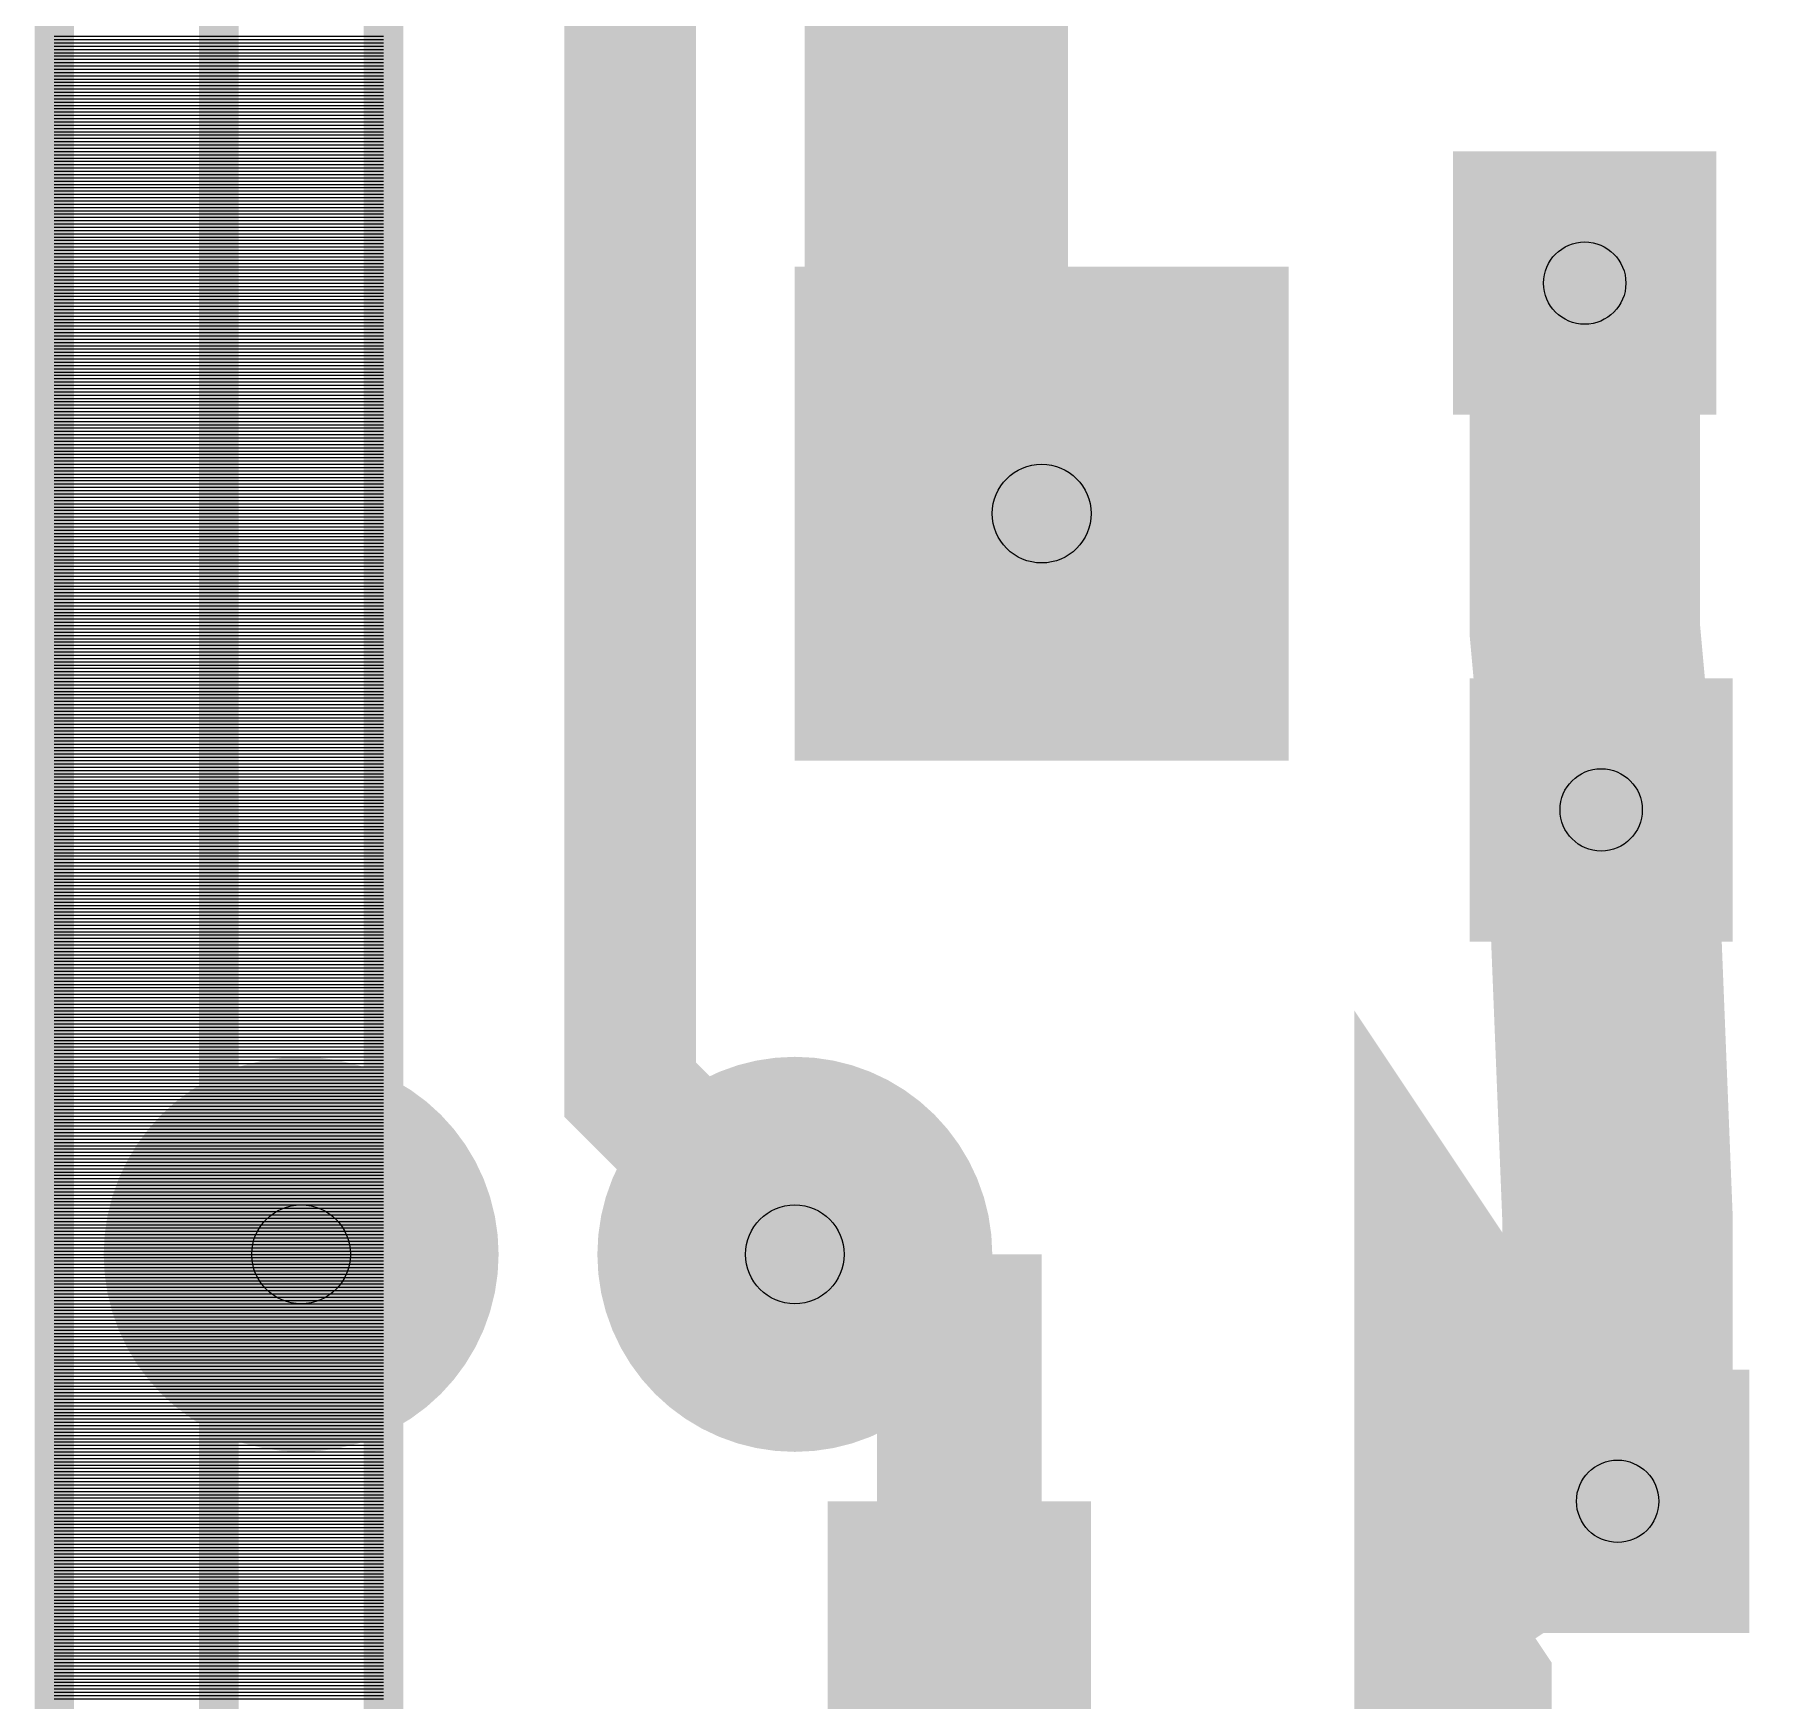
# Model space of a CAD drawing. Extents: x -1.81 to 0.88, y -1.38 to 1.44.
# Drawn here: x -1.806 to -1.281, y 0.522 to 1.027 of the extents above; entities that cross this region are included whole.
import ezdxf

# ---------------------------------------------------------------- set-up
doc = ezdxf.new("R2010")
doc.units = 0
doc.layers.get('0').update_dxf_attribs({"linetype": 'CONTINUOUS'})

# ---------------------------------------------------------------- blocks, each defined once
blk = doc.blocks.new('EPAD')
at = {"const_width": 0.5}
blk.add_lwpolyline([(-0.25, 0, 1), (0.25, 0, 1)], format="xyb", close=True, dxfattribs=at)
blk = doc.blocks.new('RPAD')
blk.add_trace([(-0.5, -0.5), (-0.5, 0.5), (0.5, -0.5), (0.5, 0.5)])

msp = doc.modelspace()

# ---------------------------------------------------------------- linework, layer by layer
for points, const_width in [([(-1.8, -1.217), (-1.8, 1.307), (-1.75, 1.307), (-1.75, -1.217), (-1.8, -1.217)], 0.012), ([(-1.75, -1.167), (-1.75, 1.257), (-1.7, 1.257), (-1.7, -1.167), (-1.75, -1.167)], 0.012), ([(-0.825, 1.107), (-0.825, 1.207), (-1.625, 1.207), (-1.625, 1.007)], 0.04), ([(-1.532, 1.107), (-1.532, 0.914), (-1.5, 0.882)], 0.08), ([(-1.625, 1.007), (-1.625, 0.707), (-1.575, 0.657)], 0.04), ([(-1.335, 0.952), (-1.335, 0.847), (-1.33, 0.792), (-1.325, 0.667), (-1.325, 0.557)], 0.07), ([(-1.532, 0.914), (-1.532, 0.882), (-1.5, 0.882)], 0.05), ([(-1.375, 0.382), (-1.375, 0.582), (-1.375, 0.632), (-1.325, 0.557)], 0.06), ([(-1.575, 0.657), (-1.575, 0.657)], 0.05), ([(-1.575, 0.657), (-1.525, 0.657)], 0.05), ([(-1.525, 0.657), (-1.525, 0.582)], 0.05), ([(-1.575, 0.657), (-1.575, 0.657)], 0.012), ([(-1.525, 0.482), (-1.525, 0.582)], 0.08)]:
    msp.add_lwpolyline(points, dxfattribs=dict(const_width=const_width))
for points in [[(-1.8, 1.027), (-1.75, 1.027)], [(-1.8, 1.026), (-1.75, 1.026)], [(-1.8, 1.025), (-1.75, 1.025)], [(-1.8, 1.024), (-1.75, 1.024)], [(-1.75, 1.027), (-1.7, 1.027)], [(-1.75, 1.026), (-1.7, 1.026)], [(-1.75, 1.025), (-1.7, 1.025)], [(-1.75, 1.024), (-1.7, 1.024)], [(-1.8, 1.023), (-1.75, 1.023)], [(-1.8, 1.022), (-1.75, 1.022)], [(-1.8, 1.021), (-1.75, 1.021)], [(-1.8, 1.02), (-1.75, 1.02)], [(-1.8, 1.019), (-1.75, 1.019)], [(-1.75, 1.023), (-1.7, 1.023)], [(-1.75, 1.022), (-1.7, 1.022)], [(-1.75, 1.021), (-1.7, 1.021)], [(-1.75, 1.02), (-1.7, 1.02)], [(-1.75, 1.019), (-1.7, 1.019)], [(-1.8, 1.018), (-1.75, 1.018)], [(-1.8, 1.017), (-1.75, 1.017)], [(-1.8, 1.016), (-1.75, 1.016)], [(-1.8, 1.015), (-1.75, 1.015)], [(-1.8, 1.014), (-1.75, 1.014)], [(-1.75, 1.018), (-1.7, 1.018)], [(-1.75, 1.017), (-1.7, 1.017)], [(-1.75, 1.016), (-1.7, 1.016)], [(-1.75, 1.015), (-1.7, 1.015)], [(-1.75, 1.014), (-1.7, 1.014)], [(-1.8, 1.013), (-1.75, 1.013)], [(-1.8, 1.012), (-1.75, 1.012)], [(-1.8, 1.011), (-1.75, 1.011)], [(-1.8, 1.01), (-1.75, 1.01)], [(-1.8, 1.009), (-1.75, 1.009)], [(-1.75, 1.013), (-1.7, 1.013)], [(-1.75, 1.012), (-1.7, 1.012)], [(-1.75, 1.011), (-1.7, 1.011)], [(-1.75, 1.01), (-1.7, 1.01)], [(-1.75, 1.009), (-1.7, 1.009)], [(-1.8, 1.008), (-1.75, 1.008)], [(-1.8, 1.007), (-1.75, 1.007)], [(-1.8, 1.006), (-1.75, 1.006)], [(-1.8, 1.005), (-1.75, 1.005)], [(-1.8, 1.004), (-1.75, 1.004)], [(-1.8, 1.003), (-1.75, 1.003)], [(-1.75, 1.008), (-1.7, 1.008)], [(-1.75, 1.007), (-1.7, 1.007)], [(-1.75, 1.006), (-1.7, 1.006)], [(-1.75, 1.005), (-1.7, 1.005)], [(-1.75, 1.004), (-1.7, 1.004)], [(-1.75, 1.003), (-1.7, 1.003)], [(-1.8, 1.002), (-1.75, 1.002)], [(-1.8, 1.001), (-1.75, 1.001)], [(-1.8, 1), (-1.75, 1)], [(-1.8, 0.999), (-1.75, 0.999)], [(-1.8, 0.998), (-1.75, 0.998)], [(-1.75, 1.002), (-1.7, 1.002)], [(-1.75, 1.001), (-1.7, 1.001)], [(-1.75, 1), (-1.7, 1)], [(-1.75, 0.999), (-1.7, 0.999)], [(-1.75, 0.998), (-1.7, 0.998)], [(-1.8, 0.997), (-1.75, 0.997)], [(-1.8, 0.996), (-1.75, 0.996)], [(-1.8, 0.995), (-1.75, 0.995)], [(-1.8, 0.994), (-1.75, 0.994)], [(-1.8, 0.993), (-1.75, 0.993)], [(-1.75, 0.997), (-1.7, 0.997)], [(-1.75, 0.996), (-1.7, 0.996)], [(-1.75, 0.995), (-1.7, 0.995)], [(-1.75, 0.994), (-1.7, 0.994)], [(-1.75, 0.993), (-1.7, 0.993)], [(-1.8, 0.992), (-1.75, 0.992)], [(-1.8, 0.991), (-1.75, 0.991)], [(-1.8, 0.99), (-1.75, 0.99)], [(-1.8, 0.989), (-1.75, 0.989)], [(-1.8, 0.988), (-1.75, 0.988)], [(-1.75, 0.992), (-1.7, 0.992)], [(-1.75, 0.991), (-1.7, 0.991)], [(-1.75, 0.99), (-1.7, 0.99)], [(-1.75, 0.989), (-1.7, 0.989)], [(-1.75, 0.988), (-1.7, 0.988)], [(-1.8, 0.987), (-1.75, 0.987)], [(-1.8, 0.986), (-1.75, 0.986)], [(-1.8, 0.985), (-1.75, 0.985)], [(-1.8, 0.984), (-1.75, 0.984)], [(-1.8, 0.983), (-1.75, 0.983)], [(-1.8, 0.982), (-1.75, 0.982)], [(-1.75, 0.987), (-1.7, 0.987)], [(-1.75, 0.986), (-1.7, 0.986)], [(-1.75, 0.985), (-1.7, 0.985)], [(-1.75, 0.984), (-1.7, 0.984)], [(-1.75, 0.983), (-1.7, 0.983)], [(-1.75, 0.982), (-1.7, 0.982)], [(-1.8, 0.981), (-1.75, 0.981)], [(-1.8, 0.98), (-1.75, 0.98)], [(-1.8, 0.979), (-1.75, 0.979)], [(-1.8, 0.978), (-1.75, 0.978)], [(-1.8, 0.977), (-1.75, 0.977)], [(-1.75, 0.981), (-1.7, 0.981)], [(-1.75, 0.98), (-1.7, 0.98)], [(-1.75, 0.979), (-1.7, 0.979)], [(-1.75, 0.978), (-1.7, 0.978)], [(-1.75, 0.977), (-1.7, 0.977)], [(-1.8, 0.976), (-1.75, 0.976)], [(-1.8, 0.975), (-1.75, 0.975)], [(-1.8, 0.974), (-1.75, 0.974)], [(-1.8, 0.973), (-1.75, 0.973)], [(-1.8, 0.972), (-1.75, 0.972)], [(-1.75, 0.976), (-1.7, 0.976)], [(-1.75, 0.975), (-1.7, 0.975)], [(-1.75, 0.974), (-1.7, 0.974)], [(-1.75, 0.973), (-1.7, 0.973)], [(-1.75, 0.972), (-1.7, 0.972)], [(-1.8, 0.971), (-1.75, 0.971)], [(-1.8, 0.97), (-1.75, 0.97)], [(-1.8, 0.969), (-1.75, 0.969)], [(-1.8, 0.968), (-1.75, 0.968)], [(-1.8, 0.967), (-1.75, 0.967)], [(-1.75, 0.971), (-1.7, 0.971)], [(-1.75, 0.97), (-1.7, 0.97)], [(-1.75, 0.969), (-1.7, 0.969)], [(-1.75, 0.968), (-1.7, 0.968)], [(-1.75, 0.967), (-1.7, 0.967)], [(-1.8, 0.966), (-1.75, 0.966)], [(-1.8, 0.965), (-1.75, 0.965)], [(-1.8, 0.964), (-1.75, 0.964)], [(-1.8, 0.963), (-1.75, 0.963)], [(-1.8, 0.962), (-1.75, 0.962)], [(-1.8, 0.961), (-1.75, 0.961)], [(-1.75, 0.966), (-1.7, 0.966)], [(-1.75, 0.965), (-1.7, 0.965)], [(-1.75, 0.964), (-1.7, 0.964)], [(-1.75, 0.963), (-1.7, 0.963)], [(-1.75, 0.962), (-1.7, 0.962)], [(-1.75, 0.961), (-1.7, 0.961)], [(-1.8, 0.96), (-1.75, 0.96)], [(-1.8, 0.959), (-1.75, 0.959)], [(-1.8, 0.958), (-1.75, 0.958)], [(-1.8, 0.957), (-1.75, 0.957)], [(-1.8, 0.956), (-1.75, 0.956)], [(-1.75, 0.96), (-1.7, 0.96)], [(-1.75, 0.959), (-1.7, 0.959)], [(-1.75, 0.958), (-1.7, 0.958)], [(-1.75, 0.957), (-1.7, 0.957)], [(-1.75, 0.956), (-1.7, 0.956)], [(-1.8, 0.955), (-1.75, 0.955)], [(-1.8, 0.954), (-1.75, 0.954)], [(-1.8, 0.953), (-1.75, 0.953)], [(-1.8, 0.952), (-1.75, 0.952)], [(-1.8, 0.951), (-1.75, 0.951)], [(-1.75, 0.955), (-1.7, 0.955)], [(-1.75, 0.954), (-1.7, 0.954)], [(-1.75, 0.953), (-1.7, 0.953)], [(-1.75, 0.952), (-1.7, 0.952)], [(-1.75, 0.951), (-1.7, 0.951)], [(-1.8, 0.95), (-1.75, 0.95)], [(-1.8, 0.949), (-1.75, 0.949)], [(-1.8, 0.948), (-1.75, 0.948)], [(-1.8, 0.947), (-1.75, 0.947)], [(-1.8, 0.946), (-1.75, 0.946)], [(-1.75, 0.95), (-1.7, 0.95)], [(-1.75, 0.949), (-1.7, 0.949)], [(-1.75, 0.948), (-1.7, 0.948)], [(-1.75, 0.947), (-1.7, 0.947)], [(-1.75, 0.946), (-1.7, 0.946)], [(-1.8, 0.945), (-1.75, 0.945)], [(-1.8, 0.944), (-1.75, 0.944)], [(-1.8, 0.943), (-1.75, 0.943)], [(-1.8, 0.942), (-1.75, 0.942)], [(-1.8, 0.941), (-1.75, 0.941)], [(-1.8, 0.94), (-1.75, 0.94)], [(-1.75, 0.945), (-1.7, 0.945)], [(-1.75, 0.944), (-1.7, 0.944)], [(-1.75, 0.943), (-1.7, 0.943)], [(-1.75, 0.942), (-1.7, 0.942)], [(-1.75, 0.941), (-1.7, 0.941)], [(-1.75, 0.94), (-1.7, 0.94)], [(-1.8, 0.939), (-1.75, 0.939)], [(-1.8, 0.938), (-1.75, 0.938)], [(-1.8, 0.937), (-1.75, 0.937)], [(-1.8, 0.936), (-1.75, 0.936)], [(-1.8, 0.935), (-1.75, 0.935)], [(-1.75, 0.939), (-1.7, 0.939)], [(-1.75, 0.938), (-1.7, 0.938)], [(-1.75, 0.937), (-1.7, 0.937)], [(-1.75, 0.936), (-1.7, 0.936)], [(-1.75, 0.935), (-1.7, 0.935)], [(-1.8, 0.934), (-1.75, 0.934)], [(-1.8, 0.933), (-1.75, 0.933)], [(-1.8, 0.932), (-1.75, 0.932)], [(-1.8, 0.931), (-1.75, 0.931)], [(-1.8, 0.93), (-1.75, 0.93)], [(-1.75, 0.934), (-1.7, 0.934)], [(-1.75, 0.933), (-1.7, 0.933)], [(-1.75, 0.932), (-1.7, 0.932)], [(-1.75, 0.931), (-1.7, 0.931)], [(-1.75, 0.93), (-1.7, 0.93)], [(-1.8, 0.929), (-1.75, 0.929)], [(-1.8, 0.928), (-1.75, 0.928)], [(-1.8, 0.927), (-1.75, 0.927)], [(-1.8, 0.926), (-1.75, 0.926)], [(-1.8, 0.925), (-1.75, 0.925)], [(-1.75, 0.929), (-1.7, 0.929)], [(-1.75, 0.928), (-1.7, 0.928)], [(-1.75, 0.927), (-1.7, 0.927)], [(-1.75, 0.926), (-1.7, 0.926)], [(-1.75, 0.925), (-1.7, 0.925)], [(-1.8, 0.924), (-1.75, 0.924)], [(-1.8, 0.923), (-1.75, 0.923)], [(-1.8, 0.922), (-1.75, 0.922)], [(-1.8, 0.921), (-1.75, 0.921)], [(-1.8, 0.92), (-1.75, 0.92)], [(-1.8, 0.919), (-1.75, 0.919)], [(-1.75, 0.924), (-1.7, 0.924)], [(-1.75, 0.923), (-1.7, 0.923)], [(-1.75, 0.922), (-1.7, 0.922)], [(-1.75, 0.921), (-1.7, 0.921)], [(-1.75, 0.92), (-1.7, 0.92)], [(-1.75, 0.919), (-1.7, 0.919)], [(-1.8, 0.918), (-1.75, 0.918)], [(-1.8, 0.917), (-1.75, 0.917)], [(-1.8, 0.916), (-1.75, 0.916)], [(-1.8, 0.915), (-1.75, 0.915)], [(-1.8, 0.914), (-1.75, 0.914)], [(-1.75, 0.918), (-1.7, 0.918)], [(-1.75, 0.917), (-1.7, 0.917)], [(-1.75, 0.916), (-1.7, 0.916)], [(-1.75, 0.915), (-1.7, 0.915)], [(-1.75, 0.914), (-1.7, 0.914)], [(-1.8, 0.913), (-1.75, 0.913)], [(-1.8, 0.912), (-1.75, 0.912)], [(-1.8, 0.911), (-1.75, 0.911)], [(-1.8, 0.91), (-1.75, 0.91)], [(-1.8, 0.909), (-1.75, 0.909)], [(-1.75, 0.913), (-1.7, 0.913)], [(-1.75, 0.912), (-1.7, 0.912)], [(-1.75, 0.911), (-1.7, 0.911)], [(-1.75, 0.91), (-1.7, 0.91)], [(-1.75, 0.909), (-1.7, 0.909)], [(-1.8, 0.908), (-1.75, 0.908)], [(-1.8, 0.907), (-1.75, 0.907)], [(-1.8, 0.906), (-1.75, 0.906)], [(-1.8, 0.905), (-1.75, 0.905)], [(-1.8, 0.904), (-1.75, 0.904)], [(-1.75, 0.908), (-1.7, 0.908)], [(-1.75, 0.907), (-1.7, 0.907)], [(-1.75, 0.906), (-1.7, 0.906)], [(-1.75, 0.905), (-1.7, 0.905)], [(-1.75, 0.904), (-1.7, 0.904)], [(-1.8, 0.903), (-1.75, 0.903)], [(-1.8, 0.902), (-1.75, 0.902)], [(-1.8, 0.901), (-1.75, 0.901)], [(-1.8, 0.9), (-1.75, 0.9)], [(-1.8, 0.899), (-1.75, 0.899)], [(-1.8, 0.898), (-1.75, 0.898)], [(-1.75, 0.903), (-1.7, 0.903)], [(-1.75, 0.902), (-1.7, 0.902)], [(-1.75, 0.901), (-1.7, 0.901)], [(-1.75, 0.9), (-1.7, 0.9)], [(-1.75, 0.899), (-1.7, 0.899)], [(-1.75, 0.898), (-1.7, 0.898)], [(-1.8, 0.897), (-1.75, 0.897)], [(-1.8, 0.896), (-1.75, 0.896)], [(-1.8, 0.895), (-1.75, 0.895)], [(-1.8, 0.894), (-1.75, 0.894)], [(-1.8, 0.893), (-1.75, 0.893)], [(-1.75, 0.897), (-1.7, 0.897)], [(-1.75, 0.896), (-1.7, 0.896)], [(-1.75, 0.895), (-1.7, 0.895)], [(-1.75, 0.894), (-1.7, 0.894)], [(-1.75, 0.893), (-1.7, 0.893)], [(-1.8, 0.892), (-1.75, 0.892)], [(-1.8, 0.891), (-1.75, 0.891)], [(-1.8, 0.89), (-1.75, 0.89)], [(-1.8, 0.889), (-1.75, 0.889)], [(-1.8, 0.888), (-1.75, 0.888)], [(-1.75, 0.892), (-1.7, 0.892)], [(-1.75, 0.891), (-1.7, 0.891)], [(-1.75, 0.89), (-1.7, 0.89)], [(-1.75, 0.889), (-1.7, 0.889)], [(-1.75, 0.888), (-1.7, 0.888)], [(-1.8, 0.887), (-1.75, 0.887)], [(-1.8, 0.886), (-1.75, 0.886)], [(-1.8, 0.885), (-1.75, 0.885)], [(-1.8, 0.884), (-1.75, 0.884)], [(-1.8, 0.883), (-1.75, 0.883)], [(-1.75, 0.887), (-1.7, 0.887)], [(-1.75, 0.886), (-1.7, 0.886)], [(-1.75, 0.885), (-1.7, 0.885)], [(-1.75, 0.884), (-1.7, 0.884)], [(-1.75, 0.883), (-1.7, 0.883)], [(-1.8, 0.882), (-1.75, 0.882)], [(-1.8, 0.881), (-1.75, 0.881)], [(-1.8, 0.88), (-1.75, 0.88)], [(-1.8, 0.879), (-1.75, 0.879)], [(-1.8, 0.878), (-1.75, 0.878)], [(-1.8, 0.877), (-1.75, 0.877)], [(-1.75, 0.882), (-1.7, 0.882)], [(-1.75, 0.881), (-1.7, 0.881)], [(-1.75, 0.88), (-1.7, 0.88)], [(-1.75, 0.879), (-1.7, 0.879)], [(-1.75, 0.878), (-1.7, 0.878)], [(-1.75, 0.877), (-1.7, 0.877)], [(-1.8, 0.876), (-1.75, 0.876)], [(-1.8, 0.875), (-1.75, 0.875)], [(-1.8, 0.874), (-1.75, 0.874)], [(-1.8, 0.873), (-1.75, 0.873)], [(-1.8, 0.872), (-1.75, 0.872)], [(-1.75, 0.876), (-1.7, 0.876)], [(-1.75, 0.875), (-1.7, 0.875)], [(-1.75, 0.874), (-1.7, 0.874)], [(-1.75, 0.873), (-1.7, 0.873)], [(-1.75, 0.872), (-1.7, 0.872)], [(-1.8, 0.871), (-1.75, 0.871)], [(-1.8, 0.87), (-1.75, 0.87)], [(-1.8, 0.869), (-1.75, 0.869)], [(-1.8, 0.868), (-1.75, 0.868)], [(-1.8, 0.867), (-1.75, 0.867)], [(-1.75, 0.871), (-1.7, 0.871)], [(-1.75, 0.87), (-1.7, 0.87)], [(-1.75, 0.869), (-1.7, 0.869)], [(-1.75, 0.868), (-1.7, 0.868)], [(-1.75, 0.867), (-1.7, 0.867)], [(-1.8, 0.866), (-1.75, 0.866)], [(-1.8, 0.865), (-1.75, 0.865)], [(-1.8, 0.864), (-1.75, 0.864)], [(-1.8, 0.863), (-1.75, 0.863)], [(-1.8, 0.862), (-1.75, 0.862)], [(-1.75, 0.866), (-1.7, 0.866)], [(-1.75, 0.865), (-1.7, 0.865)], [(-1.75, 0.864), (-1.7, 0.864)], [(-1.75, 0.863), (-1.7, 0.863)], [(-1.75, 0.862), (-1.7, 0.862)], [(-1.8, 0.861), (-1.75, 0.861)], [(-1.8, 0.86), (-1.75, 0.86)], [(-1.8, 0.859), (-1.75, 0.859)], [(-1.8, 0.858), (-1.75, 0.858)], [(-1.8, 0.857), (-1.75, 0.857)], [(-1.8, 0.856), (-1.75, 0.856)], [(-1.75, 0.861), (-1.7, 0.861)], [(-1.75, 0.86), (-1.7, 0.86)], [(-1.75, 0.859), (-1.7, 0.859)], [(-1.75, 0.858), (-1.7, 0.858)], [(-1.75, 0.857), (-1.7, 0.857)], [(-1.75, 0.856), (-1.7, 0.856)], [(-1.8, 0.855), (-1.75, 0.855)], [(-1.8, 0.854), (-1.75, 0.854)], [(-1.8, 0.853), (-1.75, 0.853)], [(-1.8, 0.852), (-1.75, 0.852)], [(-1.8, 0.851), (-1.75, 0.851)], [(-1.75, 0.855), (-1.7, 0.855)], [(-1.75, 0.854), (-1.7, 0.854)], [(-1.75, 0.853), (-1.7, 0.853)], [(-1.75, 0.852), (-1.7, 0.852)], [(-1.75, 0.851), (-1.7, 0.851)], [(-1.8, 0.85), (-1.75, 0.85)], [(-1.8, 0.849), (-1.75, 0.849)], [(-1.8, 0.848), (-1.75, 0.848)], [(-1.8, 0.847), (-1.75, 0.847)], [(-1.8, 0.846), (-1.75, 0.846)], [(-1.75, 0.85), (-1.7, 0.85)], [(-1.75, 0.849), (-1.7, 0.849)], [(-1.75, 0.848), (-1.7, 0.848)], [(-1.75, 0.847), (-1.7, 0.847)], [(-1.75, 0.846), (-1.7, 0.846)], [(-1.8, 0.845), (-1.75, 0.845)], [(-1.8, 0.844), (-1.75, 0.844)], [(-1.8, 0.843), (-1.75, 0.843)], [(-1.8, 0.842), (-1.75, 0.842)], [(-1.8, 0.841), (-1.75, 0.841)], [(-1.75, 0.845), (-1.7, 0.845)], [(-1.75, 0.844), (-1.7, 0.844)], [(-1.75, 0.843), (-1.7, 0.843)], [(-1.75, 0.842), (-1.7, 0.842)], [(-1.75, 0.841), (-1.7, 0.841)], [(-1.8, 0.84), (-1.75, 0.84)], [(-1.8, 0.839), (-1.75, 0.839)], [(-1.8, 0.838), (-1.75, 0.838)], [(-1.8, 0.837), (-1.75, 0.837)], [(-1.8, 0.836), (-1.75, 0.836)], [(-1.8, 0.835), (-1.75, 0.835)], [(-1.75, 0.84), (-1.7, 0.84)], [(-1.75, 0.839), (-1.7, 0.839)], [(-1.75, 0.838), (-1.7, 0.838)], [(-1.75, 0.837), (-1.7, 0.837)], [(-1.75, 0.836), (-1.7, 0.836)], [(-1.75, 0.835), (-1.7, 0.835)], [(-1.8, 0.834), (-1.75, 0.834)], [(-1.8, 0.833), (-1.75, 0.833)], [(-1.8, 0.832), (-1.75, 0.832)], [(-1.8, 0.831), (-1.75, 0.831)], [(-1.8, 0.83), (-1.75, 0.83)], [(-1.75, 0.834), (-1.7, 0.834)], [(-1.75, 0.833), (-1.7, 0.833)], [(-1.75, 0.832), (-1.7, 0.832)], [(-1.75, 0.831), (-1.7, 0.831)], [(-1.75, 0.83), (-1.7, 0.83)], [(-1.8, 0.829), (-1.75, 0.829)], [(-1.8, 0.828), (-1.75, 0.828)], [(-1.8, 0.827), (-1.75, 0.827)], [(-1.8, 0.826), (-1.75, 0.826)], [(-1.8, 0.825), (-1.75, 0.825)], [(-1.75, 0.829), (-1.7, 0.829)], [(-1.75, 0.828), (-1.7, 0.828)], [(-1.75, 0.827), (-1.7, 0.827)], [(-1.75, 0.826), (-1.7, 0.826)], [(-1.75, 0.825), (-1.7, 0.825)], [(-1.8, 0.824), (-1.75, 0.824)], [(-1.8, 0.823), (-1.75, 0.823)], [(-1.8, 0.822), (-1.75, 0.822)], [(-1.8, 0.821), (-1.75, 0.821)], [(-1.8, 0.82), (-1.75, 0.82)], [(-1.75, 0.824), (-1.7, 0.824)], [(-1.75, 0.823), (-1.7, 0.823)], [(-1.75, 0.822), (-1.7, 0.822)], [(-1.75, 0.821), (-1.7, 0.821)], [(-1.75, 0.82), (-1.7, 0.82)], [(-1.8, 0.819), (-1.75, 0.819)], [(-1.8, 0.818), (-1.75, 0.818)], [(-1.8, 0.817), (-1.75, 0.817)], [(-1.8, 0.816), (-1.75, 0.816)], [(-1.8, 0.815), (-1.75, 0.815)], [(-1.8, 0.814), (-1.75, 0.814)], [(-1.75, 0.819), (-1.7, 0.819)], [(-1.75, 0.818), (-1.7, 0.818)], [(-1.75, 0.817), (-1.7, 0.817)], [(-1.75, 0.816), (-1.7, 0.816)], [(-1.75, 0.815), (-1.7, 0.815)], [(-1.75, 0.814), (-1.7, 0.814)], [(-1.8, 0.813), (-1.75, 0.813)], [(-1.8, 0.812), (-1.75, 0.812)], [(-1.8, 0.811), (-1.75, 0.811)], [(-1.8, 0.81), (-1.75, 0.81)], [(-1.8, 0.809), (-1.75, 0.809)], [(-1.75, 0.813), (-1.7, 0.813)], [(-1.75, 0.812), (-1.7, 0.812)], [(-1.75, 0.811), (-1.7, 0.811)], [(-1.75, 0.81), (-1.7, 0.81)], [(-1.75, 0.809), (-1.7, 0.809)], [(-1.8, 0.808), (-1.75, 0.808)], [(-1.8, 0.807), (-1.75, 0.807)], [(-1.8, 0.806), (-1.75, 0.806)], [(-1.8, 0.805), (-1.75, 0.805)], [(-1.8, 0.804), (-1.75, 0.804)], [(-1.75, 0.808), (-1.7, 0.808)], [(-1.75, 0.807), (-1.7, 0.807)], [(-1.75, 0.806), (-1.7, 0.806)], [(-1.75, 0.805), (-1.7, 0.805)], [(-1.75, 0.804), (-1.7, 0.804)], [(-1.8, 0.803), (-1.75, 0.803)], [(-1.8, 0.802), (-1.75, 0.802)], [(-1.8, 0.801), (-1.75, 0.801)], [(-1.8, 0.8), (-1.75, 0.8)], [(-1.8, 0.799), (-1.75, 0.799)], [(-1.75, 0.803), (-1.7, 0.803)], [(-1.75, 0.802), (-1.7, 0.802)], [(-1.75, 0.801), (-1.7, 0.801)], [(-1.75, 0.8), (-1.7, 0.8)], [(-1.75, 0.799), (-1.7, 0.799)], [(-1.8, 0.798), (-1.75, 0.798)], [(-1.8, 0.797), (-1.75, 0.797)], [(-1.8, 0.796), (-1.75, 0.796)], [(-1.8, 0.795), (-1.75, 0.795)], [(-1.8, 0.794), (-1.75, 0.794)], [(-1.8, 0.793), (-1.75, 0.793)], [(-1.75, 0.798), (-1.7, 0.798)], [(-1.75, 0.797), (-1.7, 0.797)], [(-1.75, 0.796), (-1.7, 0.796)], [(-1.75, 0.795), (-1.7, 0.795)], [(-1.75, 0.794), (-1.7, 0.794)], [(-1.75, 0.793), (-1.7, 0.793)], [(-1.8, 0.792), (-1.75, 0.792)], [(-1.8, 0.791), (-1.75, 0.791)], [(-1.8, 0.79), (-1.75, 0.79)], [(-1.8, 0.789), (-1.75, 0.789)], [(-1.8, 0.788), (-1.75, 0.788)], [(-1.75, 0.792), (-1.7, 0.792)], [(-1.75, 0.791), (-1.7, 0.791)], [(-1.75, 0.79), (-1.7, 0.79)], [(-1.75, 0.789), (-1.7, 0.789)], [(-1.75, 0.788), (-1.7, 0.788)], [(-1.8, 0.787), (-1.75, 0.787)], [(-1.8, 0.786), (-1.75, 0.786)], [(-1.8, 0.785), (-1.75, 0.785)], [(-1.8, 0.784), (-1.75, 0.784)], [(-1.8, 0.783), (-1.75, 0.783)], [(-1.75, 0.787), (-1.7, 0.787)], [(-1.75, 0.786), (-1.7, 0.786)], [(-1.75, 0.785), (-1.7, 0.785)], [(-1.75, 0.784), (-1.7, 0.784)], [(-1.75, 0.783), (-1.7, 0.783)], [(-1.8, 0.782), (-1.75, 0.782)], [(-1.8, 0.781), (-1.75, 0.781)], [(-1.8, 0.78), (-1.75, 0.78)], [(-1.8, 0.779), (-1.75, 0.779)], [(-1.8, 0.778), (-1.75, 0.778)], [(-1.75, 0.782), (-1.7, 0.782)], [(-1.75, 0.781), (-1.7, 0.781)], [(-1.75, 0.78), (-1.7, 0.78)], [(-1.75, 0.779), (-1.7, 0.779)], [(-1.75, 0.778), (-1.7, 0.778)], [(-1.8, 0.777), (-1.75, 0.777)], [(-1.8, 0.776), (-1.75, 0.776)], [(-1.8, 0.775), (-1.75, 0.775)], [(-1.8, 0.774), (-1.75, 0.774)], [(-1.8, 0.773), (-1.75, 0.773)], [(-1.8, 0.772), (-1.75, 0.772)], [(-1.75, 0.777), (-1.7, 0.777)], [(-1.75, 0.776), (-1.7, 0.776)], [(-1.75, 0.775), (-1.7, 0.775)], [(-1.75, 0.774), (-1.7, 0.774)], [(-1.75, 0.773), (-1.7, 0.773)], [(-1.75, 0.772), (-1.7, 0.772)], [(-1.8, 0.771), (-1.75, 0.771)], [(-1.8, 0.77), (-1.75, 0.77)], [(-1.8, 0.769), (-1.75, 0.769)], [(-1.8, 0.768), (-1.75, 0.768)], [(-1.8, 0.767), (-1.75, 0.767)], [(-1.75, 0.771), (-1.7, 0.771)], [(-1.75, 0.77), (-1.7, 0.77)], [(-1.75, 0.769), (-1.7, 0.769)], [(-1.75, 0.768), (-1.7, 0.768)], [(-1.75, 0.767), (-1.7, 0.767)], [(-1.8, 0.766), (-1.75, 0.766)], [(-1.8, 0.765), (-1.75, 0.765)], [(-1.8, 0.764), (-1.75, 0.764)], [(-1.8, 0.763), (-1.75, 0.763)], [(-1.8, 0.762), (-1.75, 0.762)], [(-1.75, 0.766), (-1.7, 0.766)], [(-1.75, 0.765), (-1.7, 0.765)], [(-1.75, 0.764), (-1.7, 0.764)], [(-1.75, 0.763), (-1.7, 0.763)], [(-1.75, 0.762), (-1.7, 0.762)], [(-1.8, 0.761), (-1.75, 0.761)], [(-1.8, 0.76), (-1.75, 0.76)], [(-1.8, 0.759), (-1.75, 0.759)], [(-1.8, 0.758), (-1.75, 0.758)], [(-1.8, 0.757), (-1.75, 0.757)], [(-1.75, 0.761), (-1.7, 0.761)], [(-1.75, 0.76), (-1.7, 0.76)], [(-1.75, 0.759), (-1.7, 0.759)], [(-1.75, 0.758), (-1.7, 0.758)], [(-1.75, 0.757), (-1.7, 0.757)], [(-1.8, 0.756), (-1.75, 0.756)], [(-1.8, 0.755), (-1.75, 0.755)], [(-1.8, 0.754), (-1.75, 0.754)], [(-1.8, 0.753), (-1.75, 0.753)], [(-1.8, 0.752), (-1.75, 0.752)], [(-1.8, 0.751), (-1.75, 0.751)], [(-1.75, 0.756), (-1.7, 0.756)], [(-1.75, 0.755), (-1.7, 0.755)], [(-1.75, 0.754), (-1.7, 0.754)], [(-1.75, 0.753), (-1.7, 0.753)], [(-1.75, 0.752), (-1.7, 0.752)], [(-1.75, 0.751), (-1.7, 0.751)], [(-1.8, 0.75), (-1.75, 0.75)], [(-1.8, 0.749), (-1.75, 0.749)], [(-1.8, 0.748), (-1.75, 0.748)], [(-1.8, 0.747), (-1.75, 0.747)], [(-1.8, 0.746), (-1.75, 0.746)], [(-1.75, 0.75), (-1.7, 0.75)], [(-1.75, 0.749), (-1.7, 0.749)], [(-1.75, 0.748), (-1.7, 0.748)], [(-1.75, 0.747), (-1.7, 0.747)], [(-1.75, 0.746), (-1.7, 0.746)], [(-1.8, 0.745), (-1.75, 0.745)], [(-1.8, 0.744), (-1.75, 0.744)], [(-1.8, 0.743), (-1.75, 0.743)], [(-1.8, 0.742), (-1.75, 0.742)], [(-1.8, 0.741), (-1.75, 0.741)], [(-1.75, 0.745), (-1.7, 0.745)], [(-1.75, 0.744), (-1.7, 0.744)], [(-1.75, 0.743), (-1.7, 0.743)], [(-1.75, 0.742), (-1.7, 0.742)], [(-1.75, 0.741), (-1.7, 0.741)], [(-1.8, 0.74), (-1.75, 0.74)], [(-1.8, 0.739), (-1.75, 0.739)], [(-1.8, 0.738), (-1.75, 0.738)], [(-1.8, 0.737), (-1.75, 0.737)], [(-1.8, 0.736), (-1.75, 0.736)], [(-1.75, 0.74), (-1.7, 0.74)], [(-1.75, 0.739), (-1.7, 0.739)], [(-1.75, 0.738), (-1.7, 0.738)], [(-1.75, 0.737), (-1.7, 0.737)], [(-1.75, 0.736), (-1.7, 0.736)], [(-1.8, 0.735), (-1.75, 0.735)], [(-1.8, 0.734), (-1.75, 0.734)], [(-1.8, 0.733), (-1.75, 0.733)], [(-1.8, 0.732), (-1.75, 0.732)], [(-1.8, 0.731), (-1.75, 0.731)], [(-1.8, 0.73), (-1.75, 0.73)], [(-1.75, 0.735), (-1.7, 0.735)], [(-1.75, 0.734), (-1.7, 0.734)], [(-1.75, 0.733), (-1.7, 0.733)], [(-1.75, 0.732), (-1.7, 0.732)], [(-1.75, 0.731), (-1.7, 0.731)], [(-1.75, 0.73), (-1.7, 0.73)], [(-1.8, 0.729), (-1.75, 0.729)], [(-1.8, 0.728), (-1.75, 0.728)], [(-1.8, 0.727), (-1.75, 0.727)], [(-1.8, 0.726), (-1.75, 0.726)], [(-1.8, 0.725), (-1.75, 0.725)], [(-1.75, 0.729), (-1.7, 0.729)], [(-1.75, 0.728), (-1.7, 0.728)], [(-1.75, 0.727), (-1.7, 0.727)], [(-1.75, 0.726), (-1.7, 0.726)], [(-1.75, 0.725), (-1.7, 0.725)], [(-1.8, 0.724), (-1.75, 0.724)], [(-1.8, 0.723), (-1.75, 0.723)], [(-1.8, 0.722), (-1.75, 0.722)], [(-1.8, 0.721), (-1.75, 0.721)], [(-1.8, 0.72), (-1.75, 0.72)], [(-1.75, 0.724), (-1.7, 0.724)], [(-1.75, 0.723), (-1.7, 0.723)], [(-1.75, 0.722), (-1.7, 0.722)], [(-1.75, 0.721), (-1.7, 0.721)], [(-1.75, 0.72), (-1.7, 0.72)], [(-1.8, 0.719), (-1.75, 0.719)], [(-1.8, 0.718), (-1.75, 0.718)], [(-1.8, 0.717), (-1.75, 0.717)], [(-1.8, 0.716), (-1.75, 0.716)], [(-1.8, 0.715), (-1.75, 0.715)], [(-1.75, 0.719), (-1.7, 0.719)], [(-1.75, 0.718), (-1.7, 0.718)], [(-1.75, 0.717), (-1.7, 0.717)], [(-1.75, 0.716), (-1.7, 0.716)], [(-1.75, 0.715), (-1.7, 0.715)], [(-1.8, 0.714), (-1.75, 0.714)], [(-1.8, 0.713), (-1.75, 0.713)], [(-1.8, 0.712), (-1.75, 0.712)], [(-1.8, 0.711), (-1.75, 0.711)], [(-1.8, 0.71), (-1.75, 0.71)], [(-1.8, 0.709), (-1.75, 0.709)], [(-1.75, 0.714), (-1.7, 0.714)], [(-1.75, 0.713), (-1.7, 0.713)], [(-1.75, 0.712), (-1.7, 0.712)], [(-1.75, 0.711), (-1.7, 0.711)], [(-1.75, 0.71), (-1.7, 0.71)], [(-1.75, 0.709), (-1.7, 0.709)], [(-1.8, 0.708), (-1.75, 0.708)], [(-1.8, 0.707), (-1.75, 0.707)], [(-1.8, 0.706), (-1.75, 0.706)], [(-1.8, 0.705), (-1.75, 0.705)], [(-1.8, 0.704), (-1.75, 0.704)], [(-1.75, 0.708), (-1.7, 0.708)], [(-1.75, 0.707), (-1.7, 0.707)], [(-1.75, 0.706), (-1.7, 0.706)], [(-1.75, 0.705), (-1.7, 0.705)], [(-1.75, 0.704), (-1.7, 0.704)], [(-1.8, 0.703), (-1.75, 0.703)], [(-1.8, 0.702), (-1.75, 0.702)], [(-1.8, 0.701), (-1.75, 0.701)], [(-1.8, 0.7), (-1.75, 0.7)], [(-1.8, 0.699), (-1.75, 0.699)], [(-1.75, 0.703), (-1.7, 0.703)], [(-1.75, 0.702), (-1.7, 0.702)], [(-1.75, 0.701), (-1.7, 0.701)], [(-1.75, 0.7), (-1.7, 0.7)], [(-1.75, 0.699), (-1.7, 0.699)], [(-1.8, 0.698), (-1.75, 0.698)], [(-1.8, 0.697), (-1.75, 0.697)], [(-1.8, 0.696), (-1.75, 0.696)], [(-1.8, 0.695), (-1.75, 0.695)], [(-1.8, 0.694), (-1.75, 0.694)], [(-1.75, 0.698), (-1.7, 0.698)], [(-1.75, 0.697), (-1.7, 0.697)], [(-1.75, 0.696), (-1.7, 0.696)], [(-1.75, 0.695), (-1.7, 0.695)], [(-1.75, 0.694), (-1.7, 0.694)], [(-1.8, 0.693), (-1.75, 0.693)], [(-1.8, 0.692), (-1.75, 0.692)], [(-1.8, 0.691), (-1.75, 0.691)], [(-1.8, 0.69), (-1.75, 0.69)], [(-1.8, 0.689), (-1.75, 0.689)], [(-1.8, 0.688), (-1.75, 0.688)], [(-1.75, 0.693), (-1.7, 0.693)], [(-1.75, 0.692), (-1.7, 0.692)], [(-1.75, 0.691), (-1.7, 0.691)], [(-1.75, 0.69), (-1.7, 0.69)], [(-1.75, 0.689), (-1.7, 0.689)], [(-1.75, 0.688), (-1.7, 0.688)], [(-1.8, 0.687), (-1.75, 0.687)], [(-1.8, 0.686), (-1.75, 0.686)], [(-1.8, 0.685), (-1.75, 0.685)], [(-1.8, 0.684), (-1.75, 0.684)], [(-1.8, 0.683), (-1.75, 0.683)], [(-1.75, 0.687), (-1.7, 0.687)], [(-1.75, 0.686), (-1.7, 0.686)], [(-1.75, 0.685), (-1.7, 0.685)], [(-1.75, 0.684), (-1.7, 0.684)], [(-1.75, 0.683), (-1.7, 0.683)], [(-1.8, 0.682), (-1.75, 0.682)], [(-1.8, 0.681), (-1.75, 0.681)], [(-1.8, 0.68), (-1.75, 0.68)], [(-1.8, 0.679), (-1.75, 0.679)], [(-1.8, 0.678), (-1.75, 0.678)], [(-1.75, 0.682), (-1.7, 0.682)], [(-1.75, 0.681), (-1.7, 0.681)], [(-1.75, 0.68), (-1.7, 0.68)], [(-1.75, 0.679), (-1.7, 0.679)], [(-1.75, 0.678), (-1.7, 0.678)], [(-1.8, 0.677), (-1.75, 0.677)], [(-1.8, 0.676), (-1.75, 0.676)], [(-1.8, 0.675), (-1.75, 0.675)], [(-1.8, 0.674), (-1.75, 0.674)], [(-1.8, 0.673), (-1.75, 0.673)], [(-1.75, 0.677), (-1.7, 0.677)], [(-1.75, 0.676), (-1.7, 0.676)], [(-1.75, 0.675), (-1.7, 0.675)], [(-1.75, 0.674), (-1.7, 0.674)], [(-1.75, 0.673), (-1.7, 0.673)], [(-1.8, 0.672), (-1.75, 0.672)], [(-1.8, 0.671), (-1.75, 0.671)], [(-1.8, 0.67), (-1.75, 0.67)], [(-1.8, 0.669), (-1.75, 0.669)], [(-1.8, 0.668), (-1.75, 0.668)], [(-1.8, 0.667), (-1.75, 0.667)], [(-1.75, 0.672), (-1.7, 0.672)], [(-1.75, 0.671), (-1.7, 0.671)], [(-1.75, 0.67), (-1.7, 0.67)], [(-1.75, 0.669), (-1.7, 0.669)], [(-1.75, 0.668), (-1.7, 0.668)], [(-1.75, 0.667), (-1.7, 0.667)], [(-1.8, 0.666), (-1.75, 0.666)], [(-1.8, 0.665), (-1.75, 0.665)], [(-1.8, 0.664), (-1.75, 0.664)], [(-1.8, 0.663), (-1.75, 0.663)], [(-1.8, 0.662), (-1.75, 0.662)], [(-1.75, 0.666), (-1.7, 0.666)], [(-1.75, 0.665), (-1.7, 0.665)], [(-1.75, 0.664), (-1.7, 0.664)], [(-1.75, 0.663), (-1.7, 0.663)], [(-1.75, 0.662), (-1.7, 0.662)], [(-1.8, 0.661), (-1.75, 0.661)], [(-1.8, 0.66), (-1.75, 0.66)], [(-1.8, 0.659), (-1.75, 0.659)], [(-1.8, 0.658), (-1.75, 0.658)], [(-1.8, 0.657), (-1.75, 0.657)], [(-1.75, 0.661), (-1.7, 0.661)], [(-1.75, 0.66), (-1.7, 0.66)], [(-1.75, 0.659), (-1.7, 0.659)], [(-1.75, 0.658), (-1.7, 0.658)], [(-1.75, 0.657), (-1.7, 0.657)], [(-1.8, 0.656), (-1.75, 0.656)], [(-1.8, 0.655), (-1.75, 0.655)], [(-1.8, 0.654), (-1.75, 0.654)], [(-1.8, 0.653), (-1.75, 0.653)], [(-1.8, 0.652), (-1.75, 0.652)], [(-1.75, 0.656), (-1.7, 0.656)], [(-1.75, 0.655), (-1.7, 0.655)], [(-1.75, 0.654), (-1.7, 0.654)], [(-1.75, 0.653), (-1.7, 0.653)], [(-1.75, 0.652), (-1.7, 0.652)], [(-1.8, 0.651), (-1.75, 0.651)], [(-1.8, 0.65), (-1.75, 0.65)], [(-1.8, 0.649), (-1.75, 0.649)], [(-1.8, 0.648), (-1.75, 0.648)], [(-1.8, 0.647), (-1.75, 0.647)], [(-1.8, 0.646), (-1.75, 0.646)], [(-1.75, 0.651), (-1.7, 0.651)], [(-1.75, 0.65), (-1.7, 0.65)], [(-1.75, 0.649), (-1.7, 0.649)], [(-1.75, 0.648), (-1.7, 0.648)], [(-1.75, 0.647), (-1.7, 0.647)], [(-1.75, 0.646), (-1.7, 0.646)], [(-1.8, 0.645), (-1.75, 0.645)], [(-1.8, 0.644), (-1.75, 0.644)], [(-1.8, 0.643), (-1.75, 0.643)], [(-1.8, 0.642), (-1.75, 0.642)], [(-1.8, 0.641), (-1.75, 0.641)], [(-1.75, 0.645), (-1.7, 0.645)], [(-1.75, 0.644), (-1.7, 0.644)], [(-1.75, 0.643), (-1.7, 0.643)], [(-1.75, 0.642), (-1.7, 0.642)], [(-1.75, 0.641), (-1.7, 0.641)], [(-1.8, 0.64), (-1.75, 0.64)], [(-1.8, 0.639), (-1.75, 0.639)], [(-1.8, 0.638), (-1.75, 0.638)], [(-1.8, 0.637), (-1.75, 0.637)], [(-1.8, 0.636), (-1.75, 0.636)], [(-1.75, 0.64), (-1.7, 0.64)], [(-1.75, 0.639), (-1.7, 0.639)], [(-1.75, 0.638), (-1.7, 0.638)], [(-1.75, 0.637), (-1.7, 0.637)], [(-1.75, 0.636), (-1.7, 0.636)], [(-1.8, 0.635), (-1.75, 0.635)], [(-1.8, 0.634), (-1.75, 0.634)], [(-1.8, 0.633), (-1.75, 0.633)], [(-1.8, 0.632), (-1.75, 0.632)], [(-1.8, 0.631), (-1.75, 0.631)], [(-1.75, 0.635), (-1.7, 0.635)], [(-1.75, 0.634), (-1.7, 0.634)], [(-1.75, 0.633), (-1.7, 0.633)], [(-1.75, 0.632), (-1.7, 0.632)], [(-1.75, 0.631), (-1.7, 0.631)], [(-1.8, 0.63), (-1.75, 0.63)], [(-1.8, 0.629), (-1.75, 0.629)], [(-1.8, 0.628), (-1.75, 0.628)], [(-1.8, 0.627), (-1.75, 0.627)], [(-1.8, 0.626), (-1.75, 0.626)], [(-1.8, 0.625), (-1.75, 0.625)], [(-1.75, 0.63), (-1.7, 0.63)], [(-1.75, 0.629), (-1.7, 0.629)], [(-1.75, 0.628), (-1.7, 0.628)], [(-1.75, 0.627), (-1.7, 0.627)], [(-1.75, 0.626), (-1.7, 0.626)], [(-1.75, 0.625), (-1.7, 0.625)], [(-1.8, 0.624), (-1.75, 0.624)], [(-1.8, 0.623), (-1.75, 0.623)], [(-1.8, 0.622), (-1.75, 0.622)], [(-1.8, 0.621), (-1.75, 0.621)], [(-1.8, 0.62), (-1.75, 0.62)], [(-1.75, 0.624), (-1.7, 0.624)], [(-1.75, 0.623), (-1.7, 0.623)], [(-1.75, 0.622), (-1.7, 0.622)], [(-1.75, 0.621), (-1.7, 0.621)], [(-1.75, 0.62), (-1.7, 0.62)], [(-1.8, 0.619), (-1.75, 0.619)], [(-1.8, 0.618), (-1.75, 0.618)], [(-1.8, 0.617), (-1.75, 0.617)], [(-1.8, 0.616), (-1.75, 0.616)], [(-1.8, 0.615), (-1.75, 0.615)], [(-1.75, 0.619), (-1.7, 0.619)], [(-1.75, 0.618), (-1.7, 0.618)], [(-1.75, 0.617), (-1.7, 0.617)], [(-1.75, 0.616), (-1.7, 0.616)], [(-1.75, 0.615), (-1.7, 0.615)], [(-1.8, 0.614), (-1.75, 0.614)], [(-1.8, 0.613), (-1.75, 0.613)], [(-1.8, 0.612), (-1.75, 0.612)], [(-1.8, 0.611), (-1.75, 0.611)], [(-1.8, 0.61), (-1.75, 0.61)], [(-1.75, 0.614), (-1.7, 0.614)], [(-1.75, 0.613), (-1.7, 0.613)], [(-1.75, 0.612), (-1.7, 0.612)], [(-1.75, 0.611), (-1.7, 0.611)], [(-1.75, 0.61), (-1.7, 0.61)], [(-1.8, 0.609), (-1.75, 0.609)], [(-1.8, 0.608), (-1.75, 0.608)], [(-1.8, 0.607), (-1.75, 0.607)], [(-1.8, 0.606), (-1.75, 0.606)], [(-1.8, 0.605), (-1.75, 0.605)], [(-1.8, 0.604), (-1.75, 0.604)], [(-1.75, 0.609), (-1.7, 0.609)], [(-1.75, 0.608), (-1.7, 0.608)], [(-1.75, 0.607), (-1.7, 0.607)], [(-1.75, 0.606), (-1.7, 0.606)], [(-1.75, 0.605), (-1.7, 0.605)], [(-1.75, 0.604), (-1.7, 0.604)], [(-1.8, 0.603), (-1.75, 0.603)], [(-1.8, 0.602), (-1.75, 0.602)], [(-1.8, 0.601), (-1.75, 0.601)], [(-1.8, 0.6), (-1.75, 0.6)], [(-1.8, 0.599), (-1.75, 0.599)], [(-1.75, 0.603), (-1.7, 0.603)], [(-1.75, 0.602), (-1.7, 0.602)], [(-1.75, 0.601), (-1.7, 0.601)], [(-1.75, 0.6), (-1.7, 0.6)], [(-1.75, 0.599), (-1.7, 0.599)], [(-1.8, 0.598), (-1.75, 0.598)], [(-1.8, 0.597), (-1.75, 0.597)], [(-1.8, 0.596), (-1.75, 0.596)], [(-1.8, 0.595), (-1.75, 0.595)], [(-1.8, 0.594), (-1.75, 0.594)], [(-1.75, 0.598), (-1.7, 0.598)], [(-1.75, 0.597), (-1.7, 0.597)], [(-1.75, 0.596), (-1.7, 0.596)], [(-1.75, 0.595), (-1.7, 0.595)], [(-1.75, 0.594), (-1.7, 0.594)], [(-1.8, 0.593), (-1.75, 0.593)], [(-1.8, 0.592), (-1.75, 0.592)], [(-1.8, 0.591), (-1.75, 0.591)], [(-1.8, 0.59), (-1.75, 0.59)], [(-1.8, 0.589), (-1.75, 0.589)], [(-1.75, 0.593), (-1.7, 0.593)], [(-1.75, 0.592), (-1.7, 0.592)], [(-1.75, 0.591), (-1.7, 0.591)], [(-1.75, 0.59), (-1.7, 0.59)], [(-1.75, 0.589), (-1.7, 0.589)], [(-1.8, 0.588), (-1.75, 0.588)], [(-1.8, 0.587), (-1.75, 0.587)], [(-1.8, 0.586), (-1.75, 0.586)], [(-1.8, 0.585), (-1.75, 0.585)], [(-1.8, 0.584), (-1.75, 0.584)], [(-1.8, 0.583), (-1.75, 0.583)], [(-1.75, 0.588), (-1.7, 0.588)], [(-1.75, 0.587), (-1.7, 0.587)], [(-1.75, 0.586), (-1.7, 0.586)], [(-1.75, 0.585), (-1.7, 0.585)], [(-1.75, 0.584), (-1.7, 0.584)], [(-1.75, 0.583), (-1.7, 0.583)], [(-1.8, 0.582), (-1.75, 0.582)], [(-1.8, 0.581), (-1.75, 0.581)], [(-1.8, 0.58), (-1.75, 0.58)], [(-1.8, 0.579), (-1.75, 0.579)], [(-1.8, 0.578), (-1.75, 0.578)], [(-1.75, 0.582), (-1.7, 0.582)], [(-1.75, 0.581), (-1.7, 0.581)], [(-1.75, 0.58), (-1.7, 0.58)], [(-1.75, 0.579), (-1.7, 0.579)], [(-1.75, 0.578), (-1.7, 0.578)], [(-1.8, 0.577), (-1.75, 0.577)], [(-1.8, 0.576), (-1.75, 0.576)], [(-1.8, 0.575), (-1.75, 0.575)], [(-1.8, 0.574), (-1.75, 0.574)], [(-1.8, 0.573), (-1.75, 0.573)], [(-1.75, 0.577), (-1.7, 0.577)], [(-1.75, 0.576), (-1.7, 0.576)], [(-1.75, 0.575), (-1.7, 0.575)], [(-1.75, 0.574), (-1.7, 0.574)], [(-1.75, 0.573), (-1.7, 0.573)], [(-1.8, 0.572), (-1.75, 0.572)], [(-1.8, 0.571), (-1.75, 0.571)], [(-1.8, 0.57), (-1.75, 0.57)], [(-1.8, 0.569), (-1.75, 0.569)], [(-1.8, 0.568), (-1.75, 0.568)], [(-1.75, 0.572), (-1.7, 0.572)], [(-1.75, 0.571), (-1.7, 0.571)], [(-1.75, 0.57), (-1.7, 0.57)], [(-1.75, 0.569), (-1.7, 0.569)], [(-1.75, 0.568), (-1.7, 0.568)], [(-1.8, 0.567), (-1.75, 0.567)], [(-1.8, 0.566), (-1.75, 0.566)], [(-1.8, 0.565), (-1.75, 0.565)], [(-1.8, 0.564), (-1.75, 0.564)], [(-1.8, 0.563), (-1.75, 0.563)], [(-1.8, 0.562), (-1.75, 0.562)], [(-1.75, 0.567), (-1.7, 0.567)], [(-1.75, 0.566), (-1.7, 0.566)], [(-1.75, 0.565), (-1.7, 0.565)], [(-1.75, 0.564), (-1.7, 0.564)], [(-1.75, 0.563), (-1.7, 0.563)], [(-1.75, 0.562), (-1.7, 0.562)], [(-1.8, 0.561), (-1.75, 0.561)], [(-1.8, 0.56), (-1.75, 0.56)], [(-1.8, 0.559), (-1.75, 0.559)], [(-1.8, 0.558), (-1.75, 0.558)], [(-1.8, 0.557), (-1.75, 0.557)], [(-1.75, 0.561), (-1.7, 0.561)], [(-1.75, 0.56), (-1.7, 0.56)], [(-1.75, 0.559), (-1.7, 0.559)], [(-1.75, 0.558), (-1.7, 0.558)], [(-1.75, 0.557), (-1.7, 0.557)], [(-1.8, 0.556), (-1.75, 0.556)], [(-1.8, 0.555), (-1.75, 0.555)], [(-1.8, 0.554), (-1.75, 0.554)], [(-1.8, 0.553), (-1.75, 0.553)], [(-1.8, 0.552), (-1.75, 0.552)], [(-1.75, 0.556), (-1.7, 0.556)], [(-1.75, 0.555), (-1.7, 0.555)], [(-1.75, 0.554), (-1.7, 0.554)], [(-1.75, 0.553), (-1.7, 0.553)], [(-1.75, 0.552), (-1.7, 0.552)], [(-1.8, 0.551), (-1.75, 0.551)], [(-1.8, 0.55), (-1.75, 0.55)], [(-1.8, 0.549), (-1.75, 0.549)], [(-1.8, 0.548), (-1.75, 0.548)], [(-1.8, 0.547), (-1.75, 0.547)], [(-1.75, 0.551), (-1.7, 0.551)], [(-1.75, 0.55), (-1.7, 0.55)], [(-1.75, 0.549), (-1.7, 0.549)], [(-1.75, 0.548), (-1.7, 0.548)], [(-1.75, 0.547), (-1.7, 0.547)], [(-1.8, 0.546), (-1.75, 0.546)], [(-1.8, 0.545), (-1.75, 0.545)], [(-1.8, 0.544), (-1.75, 0.544)], [(-1.8, 0.543), (-1.75, 0.543)], [(-1.8, 0.542), (-1.75, 0.542)], [(-1.8, 0.541), (-1.75, 0.541)], [(-1.75, 0.546), (-1.7, 0.546)], [(-1.75, 0.545), (-1.7, 0.545)], [(-1.75, 0.544), (-1.7, 0.544)], [(-1.75, 0.543), (-1.7, 0.543)], [(-1.75, 0.542), (-1.7, 0.542)], [(-1.75, 0.541), (-1.7, 0.541)], [(-1.8, 0.54), (-1.75, 0.54)], [(-1.8, 0.539), (-1.75, 0.539)], [(-1.8, 0.538), (-1.75, 0.538)], [(-1.8, 0.537), (-1.75, 0.537)], [(-1.8, 0.536), (-1.75, 0.536)], [(-1.75, 0.54), (-1.7, 0.54)], [(-1.75, 0.539), (-1.7, 0.539)], [(-1.75, 0.538), (-1.7, 0.538)], [(-1.75, 0.537), (-1.7, 0.537)], [(-1.75, 0.536), (-1.7, 0.536)], [(-1.8, 0.535), (-1.75, 0.535)], [(-1.8, 0.534), (-1.75, 0.534)], [(-1.8, 0.533), (-1.75, 0.533)], [(-1.8, 0.532), (-1.75, 0.532)], [(-1.8, 0.531), (-1.75, 0.531)], [(-1.75, 0.535), (-1.7, 0.535)], [(-1.75, 0.534), (-1.7, 0.534)], [(-1.75, 0.533), (-1.7, 0.533)], [(-1.75, 0.532), (-1.7, 0.532)], [(-1.75, 0.531), (-1.7, 0.531)], [(-1.8, 0.53), (-1.75, 0.53)], [(-1.8, 0.529), (-1.75, 0.529)], [(-1.8, 0.528), (-1.75, 0.528)], [(-1.8, 0.527), (-1.75, 0.527)], [(-1.8, 0.526), (-1.75, 0.526)], [(-1.75, 0.53), (-1.7, 0.53)], [(-1.75, 0.529), (-1.7, 0.529)], [(-1.75, 0.528), (-1.7, 0.528)], [(-1.75, 0.527), (-1.7, 0.527)], [(-1.75, 0.526), (-1.7, 0.526)], [(-1.8, 0.525), (-1.75, 0.525)], [(-1.8, 0.524), (-1.75, 0.524)], [(-1.8, 0.523), (-1.75, 0.523)], [(-1.8, 0.522), (-1.75, 0.522)], [(-1.75, 0.525), (-1.7, 0.525)], [(-1.75, 0.524), (-1.7, 0.524)], [(-1.75, 0.523), (-1.7, 0.523)], [(-1.75, 0.522), (-1.7, 0.522)]]:
    msp.add_lwpolyline(points)
for centre, radius in [((-1.335, 0.952), 0.0125), ((-1.5, 0.882), 0.015), ((-1.33, 0.792), 0.0125), ((-1.725, 0.657), 0.015), ((-1.575, 0.657), 0.015), ((-1.325, 0.582), 0.0125)]:
    msp.add_circle(centre, radius)

# ---------------------------------------------------------------- block references
for name, p, xscale, yscale in [('RPAD', (-1.335, 0.952), 0.08, 0.08), ('RPAD', (-1.5, 0.882), 0.15, 0.15), ('RPAD', (-1.33, 0.792), 0.08, 0.08), ('EPAD', (-1.725, 0.657), 0.12, 0.12), ('EPAD', (-1.575, 0.657), 0.12, 0.12), ('RPAD', (-1.325, 0.582), 0.08, 0.08)]:
    msp.add_blockref(name, p, dxfattribs=dict(xscale=xscale, yscale=yscale))

doc.saveas('drawing.dxf')
